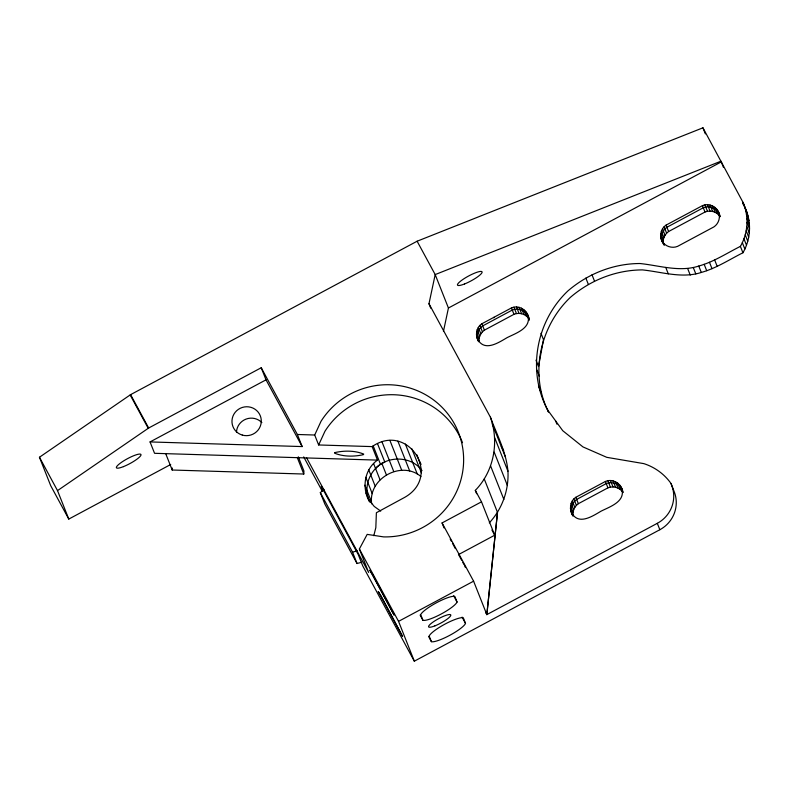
<?xml version="1.0" encoding="UTF-8"?>
<svg xmlns="http://www.w3.org/2000/svg" width="789" height="789" viewBox="0 0 789 789"><rect width="100%" height="100%" fill="white"/><g stroke="black" fill="none" stroke-linecap="round" stroke-linejoin="round"><path stroke-width="1.18" d="M476.891 337.268L478.696 341.745C475.017 335.986 475.915 327.603 481.882 323.756L511.45 307.927C519.468 304.367 528.512 311.044 529.074 319.456M529.024 319.012C526.036 314.012 519.28 312.119 513.974 314.318L484.407 330.157C480.856 332.593 478.716 336.854 478.982 341.164L476.448 334.763M476.635 493.727L475.303 490.383C493.934 471.28 499.329 442.116 490.413 417.203L428.979 303.735L435.193 274.582L417.115 241.217L130.599 394.648L39.45 457.245L50.713 485.699L68.781 519.073L170.72 464.484M489.288 522.86C502.208 509.033 508.915 490.117 507.958 471.24C506.262 452.058 497.001 434.966 490.413 417.203M527.93 315.659C531.411 328.382 515.424 333.362 507.021 337.692C498.451 342.722 484.771 351.864 477.858 339.615M572.962 516.124C569.135 510.177 569.51 501.35 575.842 497.287L605.41 481.458C612.777 478.213 621.377 483.588 622.738 491.32M622.985 492.543C619.996 487.553 613.24 485.649 607.934 487.849L578.367 503.688C574.816 506.124 572.676 510.384 572.942 514.694L570.408 508.294M662.563 242.322C659.131 236.72 660.442 228.78 666.064 225.121L702.457 205.633C709.824 202.398 718.434 207.763 719.795 215.496M718.828 213.148C715.948 207.754 708.907 205.406 703.305 207.763L666.912 227.252C662.622 230.141 660.472 235.763 661.922 240.763M663.47 244.195C662.306 239.422 664.604 234.254 668.599 231.522L704.991 212.034C710.287 209.825 717.053 211.728 720.041 216.719M298.311 456.811L303.923 470.984L303.785 474.031L172.189 470.017L172.278 467.985M548.434 412.026L547.586 409.895C526.874 370.869 536.066 321.064 567.942 290.885C587.973 273.714 613.457 263.585 639.928 263.516C659.229 265.498 679.645 272.353 698.758 266.051C713.66 261.899 726.689 253.259 740.398 246.375C748.09 233.159 749.165 216.344 742.991 202.329L702.95 127.808L417.115 241.217M548.385 411.72C529.33 373.887 540.11 325.995 570.467 297.275C590.497 280.115 615.992 269.986 642.463 269.907C661.754 271.899 682.179 278.744 701.293 272.452C716.195 268.29 729.223 259.65 742.932 252.766C751.641 237.844 751.868 218.168 742.666 203.404M547.586 409.895L562.764 430.725L582.953 446.909L606.78 457.334L643.873 463.636A54.451 53.376 -21.6 0 1 671.074 483.558L671.36 484.525A30.978 30.367 -21.6 0 1 657.306 523.324L486.833 614.611L497.504 512.426L484.268 478.992M485.669 612.451L486.833 614.611L497.504 512.426M369.351 501.439C361.569 487.957 364.469 469.218 377.497 460.115L372.152 446.604L318.638 444.966L314.703 435.015L321.024 421.296A77.401 75.882 -21.6 0 1 454.651 424.295A77.401 75.882 -21.6 0 1 383.622 536.895L367.181 534.38L359.37 548.986L368.66 572.459L306.665 457.955M371.668 503.806C367.921 478.519 401.453 460.046 420.912 476.517M493.924 317.789L494.013 317.257M443.457 331.341L448.428 308.016L435.193 274.582L721.018 161.173M373.799 535.692L375.83 527.663L376.383 512.722L404.757 497.336C442.777 475.649 407.538 421.829 372.152 446.604M661.576 235.714L662.198 233.238M318.638 444.966L324.969 431.248A77.401 75.882 -21.6 0 1 397.932 394.973A77.401 75.882 -21.6 0 1 462.522 442.728M377.487 443.586L384.815 462.078C370.327 468.074 362.674 486.852 369.37 501.133M361.737 562.232L357.042 563.514L324.831 504.033L320.324 492.652L324.013 489.427M375.515 468.41C387.793 455.391 411.434 455.835 422.046 470.648M68.781 519.073L57.518 490.62L148.667 428.013L261.228 367.743L297.364 434.483L302.157 446.574L150.048 441.929L154.555 453.31L377.497 460.115M150.048 441.929L266.021 379.834L261.228 367.743M448.428 308.016L721.304 161.893L723.385 167.238M444.029 527.91L442.067 522.939L481.497 501.824L475.303 490.383M458.468 554.608L494.713 535.208L481.497 501.824M671.074 483.558L673.895 490.926A30.978 30.367 -21.6 0 1 659.841 529.725L414.324 661.192L398.553 621.367L473.597 581.177L442.067 522.939M320.324 492.652L352.535 552.132L357.23 550.85M297.364 434.483L314.703 435.015M708.364 206.826L713.345 207.99M380.712 511.094L374.242 506.449L369.232 500.295L366.027 493.046M662.04 240.98C664.92 246.385 671.972 248.722 677.573 246.365L713.956 226.877C718.246 223.987 720.396 218.366 718.947 213.375M663.371 243.801L664.328 245.201L663.49 243.071M527.811 315.442C524.941 310.038 517.89 307.69 512.288 310.057L482.72 325.887C478.43 328.776 476.28 334.398 477.73 339.398M621.771 488.973C618.901 483.568 611.85 481.221 606.248 483.588L576.68 499.417C572.39 502.307 570.24 507.929 571.69 512.929M571.818 513.146C578.741 525.395 592.411 516.253 600.981 511.223C609.384 506.893 625.371 501.912 621.89 489.19M501.311 446.318L503.648 450.637M491.912 530.03L494.713 535.208M450.194 539.094L451.338 541.205M452.472 543.315L455.332 548.592M458.754 554.914L461.614 560.19M462.758 562.301L463.902 564.411M453.645 595.754L457.058 602.066A19.833 3.896 -28.4 0 1 441.13 614.039A19.833 3.896 -28.4 0 1 422.953 620.332L420.103 615.075M462.098 617.106L465.52 623.428A19.833 3.896 -28.4 0 1 449.592 635.411A19.833 3.896 -28.4 0 1 431.415 641.694L428.555 636.427M359.37 548.986L398.553 621.367M266.021 379.834L302.157 446.574M303.706 456.9L322.287 491.212M414.324 661.192L362.733 565.9L358.226 554.529L321.271 486.261L323.066 490.817M130.599 394.648L148.667 428.013M130.175 394.973L148.243 428.338M39.45 457.245L57.518 490.62M464.425 565.457L465.48 567.567M570.851 510.799L572.656 515.276M411.799 448.704L421.434 472.818M405.359 444.049L417.213 473.864M742.991 202.329L747.015 212.586M745.635 210.17L748.169 216.561M746.443 214.233L748.978 220.624M746.907 218.356L749.442 224.747M747.015 222.508L749.55 228.899M746.769 226.65L749.303 233.051M746.177 230.773L748.712 237.164M702.95 127.808L705.366 133.903M745.23 234.826L747.765 241.227M743.948 238.801L746.483 245.201M742.331 242.657L744.865 249.058M740.398 246.375L742.932 252.766M717.98 211.018L720.091 216.354M716.54 208.927L719.075 215.328M714.686 207.182L717.221 213.582M712.497 205.86L715.031 212.261M710.08 205.022L712.605 211.422M707.516 204.696L710.051 211.097M704.942 204.903L707.477 211.304M702.457 205.633L704.991 212.034M714.666 259.985L717.201 266.386M709.469 262.273L712.003 268.674M704.163 264.305L706.697 270.696M698.758 266.051L701.293 272.452M693.275 267.52L695.809 273.921M687.722 268.714L690.257 275.105M666.064 225.121L668.599 231.522M664.091 226.788L666.616 233.179M662.494 228.81L665.028 235.201M661.36 231.108L663.894 237.509M660.728 233.583L663.263 239.984M660.64 236.128L663.164 242.529M661.083 238.633L662.888 243.111M665.758 267.461L668.293 273.862M591.997 274.799L594.531 281.2M585.862 278.083L588.387 284.484M657.306 523.324L659.841 529.725M620.933 486.843L623.044 492.168M619.493 484.752L622.018 491.143M617.639 483.006L620.164 489.397M615.45 481.684L617.984 488.075M613.023 480.836L615.558 487.237M610.469 480.521L612.994 486.912M607.885 480.728L610.42 487.119M605.41 481.458L607.934 487.849M540.968 333.274L543.493 339.674L538.512 366.54L535.978 360.149M526.973 313.312L529.084 318.638M525.533 311.221L528.058 317.612M528.383 318.154L529.222 320.285M523.679 309.475L526.204 315.866M521.49 308.154L524.024 314.545M519.063 307.306L521.598 313.706M516.509 306.98L519.034 313.381M513.925 307.197L516.46 313.588M536.934 370.071L539.469 376.471M511.45 307.927L513.974 314.318M555.683 421.01L556.945 424.206M538.443 385.811L540.978 392.212M575.842 497.287L578.367 503.688M573.859 498.954L576.394 505.345M572.262 500.976L574.796 507.376M571.128 503.274L573.662 509.674M570.496 505.749L573.031 512.15M481.882 323.756L484.407 330.157M479.899 325.413L482.424 331.814M478.302 327.445L480.836 333.836M477.167 329.743L479.702 336.144M476.536 332.218L479.071 338.619M492.218 423.732L505.453 457.166M494.723 437.806L507.958 471.24M494.19 452.117L507.426 485.551M428.979 303.735L430.745 308.193M490.65 466.043L503.885 499.476M473.597 581.177L486.833 614.611M420.073 462.048L420.931 464.218M416.868 454.799L420.744 464.583M397.893 441.169L409.718 471.043M457.058 602.066L454.819 596.395A19.833 3.896 -28.4 0 0 436.633 602.678A19.833 3.896 -28.4 0 0 420.705 614.661L422.953 620.332M465.52 623.428L463.281 617.767A19.833 3.896 -28.4 0 0 445.095 624.05A19.833 3.896 -28.4 0 0 429.167 636.033L431.415 641.694M389.884 440.37L401.709 470.244M381.935 441.712L393.741 471.506M381.837 463.38L386.344 474.761M373.148 445.765L380.466 464.257M373.542 463.429L380.022 479.781M368.739 469.869L375.219 486.231M365.78 477.296L372.25 493.658M364.853 485.205L371.333 501.557M369.232 500.295L370.021 502.287M352.535 552.132L357.042 563.514M297.315 457.669L303.785 474.031M165.71 453.655L172.189 470.017M236.473 432.264A14.705 14.419 -21.6 0 1 261.869 422.608M334.861 452.6L334.605 453.182C343.393 456.792 354.202 456.801 363.433 454.651L363.69 454.069C354.902 450.47 344.103 450.46 334.861 452.6M372.862 575.063L369.834 570.21L394.135 615.104L372.862 575.063M381.304 596.376L378.266 591.533L402.568 636.427L381.304 596.376M242.312 435.084A14.705 14.419 -21.6 0 0 260.922 417.785A14.705 14.419 -21.6 0 0 236.641 410.753A14.705 14.419 -21.6 0 0 242.312 435.084M123.439 466.624A13.936 2.732 -28.4 0 0 140.984 454.543A13.936 2.732 -28.4 0 0 121.684 462.186A13.936 2.732 -28.4 0 0 123.439 466.624M464.534 283.971A13.936 2.732 -28.4 0 0 482.079 271.889A13.936 2.732 -28.4 0 0 462.778 279.533A13.936 2.732 -28.4 0 0 464.534 283.971M434.956 625.845A12.575 2.466 -28.4 0 0 450.795 614.947A12.575 2.466 -28.4 0 0 433.368 621.84A12.575 2.466 -28.4 0 0 434.956 625.845"/></g></svg>
